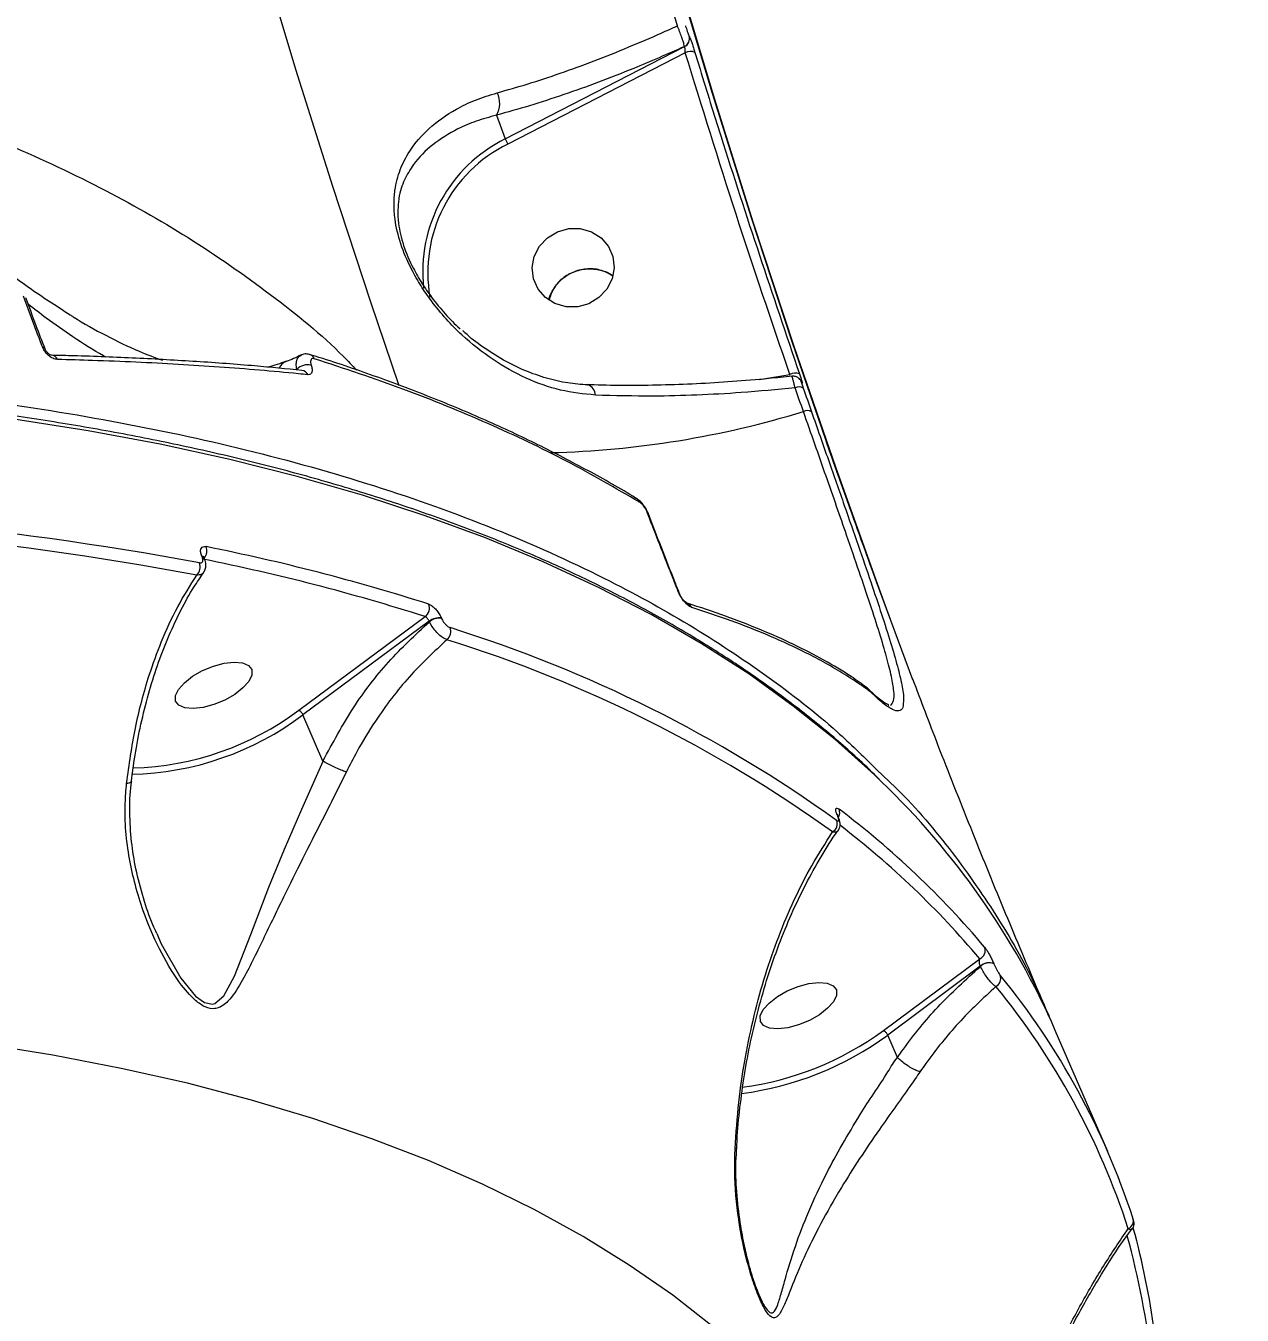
# Model space of a CAD drawing. Header units: millimetres. Extents: x -9609 to 9022, y -7175 to 8108.
# Drawn here: x -4429.7 to -4296.8, y 4947.4 to 5088.3 of the extents above; entities that cross this region are included whole.
import ezdxf

# ---------------------------------------------------------------- set-up
doc = ezdxf.new("R2010")
doc.units = ezdxf.units.MM
for name, color, linetype in [('DIKOM_ОБЪЕКТ', 7, 'Continuous'), ('DIKOM_РАЗМЕР_ЗОНА', 7, 'Continuous'), ('DIKOM_РАЗМЕР_ОБЪЕКТА', 7, 'Continuous')]:
    doc.layers.add(name, color=color, linetype=linetype)
doc.styles.add('style1', font='arial.ttf', dxfattribs={"width": 0.8})
doc.dimstyles.new('1-50', dxfattribs={"dimtxt": 300, "dimasz": 200, "dimexe": 100, "dimexo": 0, "dimgap": 100, "dimtad": 1, "dimtxsty": 'style1', "dimcen": 200, "dimclrd": 7, "dimclre": 7, "dimclrt": 7, "dimadec": 1, "dimazin": 2, "dimtfac": 1, "dimtmove": 0, "dimatfit": 2, "dimfxl": 0, "dimlwd": 25, "dimlwe": 18, "dimarcsym": 0})

# ---------------------------------------------------------------- blocks, each defined once
blk = doc.blocks.new('*D10')
at = {"layer": 'Defpoints', "color": 0, "transparency": 16777216}
for p in [(-405.54, 6589.16), (-8044.66, -3492.79), (424.09, -3492.79)]:
    blk.add_point(p, dxfattribs=at)
at = {"layer": 'DIKOM_РАЗМЕР_ОБЪЕКТА', "color": 7, "lineweight": 18, "transparency": 16777216}
for p, q in [((-405.54, 6589.16), (-8144.66, 6589.16)), ((424.09, -3492.79), (-8144.66, -3492.79))]:
    blk.add_line(p, q, dxfattribs=at)
at = {"layer": 'DIKOM_РАЗМЕР_ОБЪЕКТА', "color": 7, "lineweight": 25, "transparency": 16777216}
blk.add_line((-8044.66, 6389.16), (-8044.66, -3292.79), dxfattribs=at)
at = {"layer": 'DIKOM_РАЗМЕР_ОБЪЕКТА', "color": 7, "transparency": 16777216}
for points in [[(-8077.99, 6389.16), (-8011.32, 6389.16), (-8044.66, 6589.16)], [(-8077.99, -3292.79), (-8011.32, -3292.79), (-8044.66, -3492.79)]]:
    blk.add_solid(points, dxfattribs=at)
at = {"layer": 'DIKOM_РАЗМЕР_ОБЪЕКТА', "color": 7, "transparency": 16777216, "insert": (-8297.83, 1541.5), "char_height": 300, "attachment_point": 5, "rotation": 90, "style": 'style1'}
blk.add_mtext('10100', dxfattribs=at)
blk = doc.blocks.new('*D13')
at = {"layer": 'Defpoints', "color": 0, "transparency": 16777216}
for p in [(-4933.28, 8107.63), (-9158.98, -4977.79), (-1652.91, -4977.79)]:
    blk.add_point(p, dxfattribs=at)
at = {"layer": 'DIKOM_РАЗМЕР_ЗОНА', "color": 7, "lineweight": 18, "transparency": 16777216}
for p, q in [((-4933.28, 8107.63), (-9258.98, 8107.63)), ((-1652.91, -4977.79), (-9258.98, -4977.79))]:
    blk.add_line(p, q, dxfattribs=at)
at = {"layer": 'DIKOM_РАЗМЕР_ЗОНА', "color": 7, "lineweight": 25, "transparency": 16777216}
blk.add_line((-9158.98, 7907.63), (-9158.98, -4777.79), dxfattribs=at)
at = {"layer": 'DIKOM_РАЗМЕР_ЗОНА', "color": 7, "transparency": 16777216}
for points in [[(-9192.32, 7907.63), (-9125.65, 7907.63), (-9158.98, 8107.63)], [(-9192.32, -4777.79), (-9125.65, -4777.79), (-9158.98, -4977.79)]]:
    blk.add_solid(points, dxfattribs=at)
at = {"layer": 'DIKOM_РАЗМЕР_ЗОНА', "color": 7, "transparency": 16777216, "insert": (-9412.26, 1541.5), "char_height": 300, "attachment_point": 5, "rotation": 90, "style": 'style1'}
blk.add_mtext('13100', dxfattribs=at)

msp = doc.modelspace()

# ---------------------------------------------------------------- linework, layer by layer
at = {"layer": 'DIKOM_ОБЪЕКТ', "color": 7, "linetype": 'Continuous', "lineweight": 15}
for p, q in [((-4357.254, 5087.204), (-4357.25, 5087.197)), ((-4377.34, 5075.966), (-4357.754, 5086.046)), ((-4357.676, 5085.383), (-4377.064, 5075.404)), ((-4357.754, 5086.046), (-4357.757, 5086.053)), ((-4378.309, 5078.546), (-4377.34, 5075.966)), ((-4349.579, 5049.688), (-4346.248, 5050.229)), ((-4344.943, 5049.331), (-4344.997, 5049.455)), ((-4344.939, 5049.324), (-4344.993, 5049.448)), ((-4344.939, 5049.324), (-4344.943, 5049.331)), ((-4361.781, 5035.157), (-4361.862, 5035.33)), ((-4410.453, 5030.309), (-4410.481, 5030.375)), ((-4410.218, 5030.157), (-4410.247, 5030.222)), ((-4357.513, 5025.236), (-4357.492, 5025.229)), ((-4399.906, 5013.527), (-4386.086, 5023.77)), ((-4385.646, 5023.251), (-4399.437, 5013.03)), ((-4385.626, 5023.205), (-4385.646, 5023.251)), ((-4384.315, 5023.618), (-4384.296, 5023.572)), ((-4337.486, 5015.58), (-4337.496, 5015.587)), ((-4337.4, 5015.508), (-4337.486, 5015.58)), ((-4397.251, 5007.983), (-4399.437, 5013.03)), ((-4335.502, 5014.093), (-4335.44, 5014.089)), ((-4341.023, 5001.947), (-4341.06, 5002.033)), ((-4340.954, 5001.862), (-4340.991, 5001.947)), ((-4336.031, 4978.528), (-4325.498, 4986.376)), ((-4325.444, 4985.568), (-4335.56, 4978.032)), ((-4325.433, 4985.541), (-4325.444, 4985.568)), ((-4323.967, 4985.848), (-4323.955, 4985.821)), ((-4334.504, 4975.593), (-4335.56, 4978.032)), ((-4311.511, 4965.303), (-4317.251, 4978.557)), ((-4334.5, 4975.588), (-4334.504, 4975.593))]:
    msp.add_line(p, q, dxfattribs=at)
at = {"layer": 'DIKOM_ОБЪЕКТ', "color": 7, "linetype": 'Continuous', "lineweight": 15, "flags": 128}
for points in [[(-4332.797, 5016.861), (-4336.778, 5027.547), (-4341.475, 5040.649), (-4346.032, 5053.916), (-4350.444, 5067.342), (-4354.71, 5080.915), (-4358.827, 5094.629), (-4362.792, 5108.473), (-4366.602, 5122.439), (-4370.255, 5136.517), (-4373.748, 5150.699), (-4377.08, 5164.975), (-4380.247, 5179.335), (-4383.249, 5193.771), (-4386.082, 5208.272), (-4388.746, 5222.83), (-4391.237, 5237.434), (-4392.106, 5242.787)], [(-4392.03, 5242.8), (-4391.154, 5237.399), (-4388.654, 5222.75), (-4385.983, 5208.149), (-4383.141, 5193.604), (-4380.13, 5179.124), (-4376.953, 5164.721), (-4373.612, 5150.402), (-4370.108, 5136.177), (-4366.444, 5122.056), (-4362.622, 5108.048), (-4358.646, 5094.162), (-4354.516, 5080.408), (-4350.238, 5066.793), (-4345.812, 5053.327), (-4341.242, 5040.02), (-4336.53, 5026.878), (-4335.279, 5023.48)], [(-4388.917, 5048.974), (-4392.04, 5058.135), (-4396.188, 5070.773), (-4400.199, 5083.55), (-4404.071, 5096.457), (-4407.801, 5109.487), (-4411.387, 5122.629), (-4414.825, 5135.877), (-4418.115, 5149.222), (-4421.254, 5162.654), (-4424.239, 5176.166), (-4427.07, 5189.748)], [(-4358.529, 5088.321), (-4360.778, 5095.825), (-4362.98, 5103.37), (-4365.135, 5110.954), (-4367.244, 5118.575), (-4369.303, 5126.233), (-4371.316, 5133.924), (-4373.279, 5141.649), (-4375.193, 5149.404)], [(-4365.585, 5063.1), (-4365.444, 5061.882), (-4365.667, 5060.665), (-4366.233, 5059.546), (-4367.098, 5058.618), (-4368.191, 5057.955), (-4369.425, 5057.611), (-4370.698, 5057.613), (-4371.907, 5057.962), (-4372.956, 5058.629), (-4373.759, 5059.56), (-4374.25, 5060.68), (-4374.39, 5061.898), (-4374.169, 5063.116), (-4373.602, 5064.234), (-4372.737, 5065.162), (-4371.644, 5065.825), (-4370.411, 5066.169), (-4369.138, 5066.167), (-4367.928, 5065.818), (-4366.879, 5065.151), (-4366.076, 5064.22), (-4365.585, 5063.1)], [(-4368.337, 5049.086), (-4368.335, 5049.086), (-4368.311, 5049.083)], [(-4344.766, 5046.171), (-4344.88, 5046.495), (-4344.993, 5046.818), (-4345.106, 5047.142), (-4345.219, 5047.466), (-4345.332, 5047.791), (-4345.445, 5048.115), (-4345.558, 5048.439), (-4345.67, 5048.764)], [(-4344.787, 5048.744), (-4344.675, 5048.419), (-4344.562, 5048.095), (-4344.449, 5047.77), (-4344.336, 5047.446), (-4344.223, 5047.122), (-4344.109, 5046.797), (-4343.996, 5046.473), (-4343.883, 5046.149)], [(-4336.266, 5005.758), (-4337.013, 5006.477), (-4341.288, 5010.32), (-4345.868, 5013.995), (-4350.747, 5017.499), (-4355.924, 5020.83), (-4361.392, 5023.985), (-4367.148, 5026.961), (-4373.186, 5029.756), (-4379.502, 5032.367), (-4386.09, 5034.792), (-4392.944, 5037.03), (-4400.059, 5039.077), (-4407.43, 5040.933), (-4415.049, 5042.595), (-4422.91, 5044.064), (-4431.007, 5045.336)], [(-4405.997, 5015.967), (-4406.895, 5015.267), (-4407.98, 5014.648), (-4409.162, 5014.158), (-4410.348, 5013.838), (-4411.439, 5013.714), (-4412.349, 5013.796), (-4413.003, 5014.077), (-4413.347, 5014.535), (-4413.356, 5015.131), (-4413.027, 5015.819), (-4412.388, 5016.542), (-4411.489, 5017.242), (-4410.404, 5017.861), (-4409.221, 5018.351), (-4408.036, 5018.67), (-4406.945, 5018.794), (-4406.035, 5018.713), (-4405.381, 5018.432), (-4405.036, 5017.974), (-4405.028, 5017.378), (-4405.357, 5016.69), (-4405.997, 5015.967)], [(-4415.389, 4989.153), (-4414.931, 4988.019), (-4412.791, 4984.242), (-4411.176, 4982.279), (-4410.205, 4981.585), (-4409.314, 4981.431), (-4409.303, 4981.432), (-4409.058, 4981.499), (-4408.075, 4982.342), (-4406.925, 4984.484), (-4405.115, 4989.041), (-4403.154, 4994.195), (-4401.445, 4998.371), (-4399.573, 5002.725), (-4398.413, 5005.347), (-4397.248, 5007.977), (-4397.248, 5007.979), (-4397.248, 5007.979)], [(-4342.12, 4980.969), (-4343.019, 4980.27), (-4344.103, 4979.65), (-4345.286, 4979.16), (-4346.471, 4978.841), (-4347.563, 4978.717), (-4348.472, 4978.799), (-4349.126, 4979.08), (-4349.471, 4979.537), (-4349.479, 4980.134), (-4349.151, 4980.821), (-4348.511, 4981.544), (-4347.613, 4982.244), (-4346.528, 4982.864), (-4345.345, 4983.353), (-4344.16, 4983.673), (-4343.068, 4983.797), (-4342.159, 4983.715), (-4341.505, 4983.434), (-4341.16, 4982.977), (-4341.151, 4982.38), (-4341.48, 4981.692), (-4342.12, 4980.969)], [(-4331.766, 4916.454), (-4332.148, 4917.319), (-4334.395, 4921.896), (-4336.966, 4926.326), (-4339.859, 4930.605), (-4343.07, 4934.731), (-4346.596, 4938.698), (-4350.435, 4942.503), (-4354.583, 4946.142), (-4359.035, 4949.613), (-4363.789, 4952.912), (-4368.839, 4956.035), (-4374.18, 4958.981), (-4379.808, 4961.745), (-4385.717, 4964.327), (-4391.902, 4966.722), (-4398.358, 4968.93), (-4405.077, 4970.947), (-4412.055, 4972.773), (-4419.284, 4974.405), (-4426.758, 4975.841), (-4434.469, 4977.082)]]:
    msp.add_lwpolyline(points, dxfattribs=at)
at = {"layer": 'DIKOM_ОБЪЕКТ', "color": 7, "linetype": 'Continuous', "lineweight": 15}
for centre, radius, start, end in [((-4358.206, 5086.935), 0.989, 296.96064, 15.7507), ((-4358.201, 5086.928), 0.989, 296.90691, 15.76457), ((-4357.12, 5084.315), 1.205, 65.51616, 117.48646), ((-4380.435, 5079.847), 2.492, 328.52601, 27.46211), ((-4370.134, 5061.429), 16.225, 116.36619, 186.25757), ((-4370.138, 5061.354), 15.665, 116.24118, 189.83898), ((-4370.662, 5078.896), 7.293, 203.69245, 208.6073), ((-4427.911, 5052.84), 0.343, 27.7302, 83.4461), ((-4426.959, 5051.559), 0.766, 23.29159, 86.45394), ((-4398.901, 5051.701), 0.731, 19.61499, 71.59119), ((-4400.788, 5050.363), 1.373, 110.37402, 156.32812), ((-4398.916, 5049.627), 1.653, 76.76126, 136.23504), ((-4399.635, 5049.862), 0.817, 23.75596, 83.98353), ((-4345.666, 5049.215), 1.169, 66.7537, 119.88413), ((-4368.749, 5047.898), 1.264, 3.04184, 69.71853), ((-4345.247, 5047.939), 0.927, 60.26599, 117.1821), ((-4374.95, 5144.781), 103.126, 271.43575, 287.01872), ((-4344.344, 5045.355), 0.918, 59.84366, 117.37403), ((-4474.682, 4688.211), 347.351, 79.39526, 90.32285), ((-4363.4, 5035.996), 0.777, 21.27278, 58.37728), ((-4474.814, 4687.645), 346.571, 79.39507, 90.32309), ((-4362.005, 5035.063), 0.246, 24.64886, 58.10472), ((-4411.165, 5030.954), 1.238, 319.91435, 21.69285), ((-4455.168, 4806.444), 229.454, 72.37718, 78.65109), ((-4410.506, 5030.081), 0.295, 27.85571, 85.20602), ((-4410.478, 5030.015), 0.296, 28.87623, 85.24812), ((-4455.386, 4805.617), 228.896, 72.37676, 78.65094), ((-4411.901, 5029.171), 1.232, 314.80058, 21.88099), ((-4358.505, 5026.098), 0.262, 21.6975, 57.22413), ((-4386.787, 5024.703), 1.168, 306.90671, 21.42547), ((-4357.764, 5024.38), 0.892, 25.63814, 72.19424), ((-4384.555, 5021.893), 1.741, 82.08657, 128.78046), ((-4384.535, 5021.848), 1.741, 82.08615, 128.78087), ((-4384.461, 5022.134), 1.169, 310.17096, 21.28384), ((-4427.671, 4880.844), 148.477, 54.35583, 72.64109), ((-4427.908, 4879.839), 148.149, 54.35566, 72.64089), ((-4338.37, 5015.177), 0.972, 24.47031, 55.50735), ((-4338.356, 5015.206), 0.941, 23.93985, 53.50415), ((-4338.209, 5015.165), 0.878, 22.97698, 45.4227), ((-4418.916, 5038.936), 32.412, 271.34803, 306.9396), ((-4418.901, 5038.943), 31.73, 271.62609, 306.77245), ((-4395.395, 4944.176), 85.373, 23.74783, 46.16376), ((-4341.171, 5001.872), 0.195, 21.56982, 55.52525), ((-4341.133, 5001.787), 0.194, 22.58783, 55.43098), ((-4341.795, 5002.353), 0.994, 328.93626, 21.86858), ((-4400.102, 4924.316), 98.265, 40.1275, 52.93257), ((-4342.143, 5001.132), 1.065, 302.31035, 20.42211), ((-4400.25, 4923.387), 97.752, 40.11832, 52.49131), ((-4325.921, 4987.298), 1.015, 294.63049, 20.0756), ((-4324.491, 4984.575), 1.377, 67.62553, 133.82133), ((-4324.479, 4984.548), 1.376, 67.61754, 133.83609), ((-4324.215, 4984.239), 1.005, 298.18348, 20.29554), ((-4386.868, 4931.682), 81.579, 17.99803, 39.30134), ((-4386.531, 4932.805), 81.75, 17.99753, 39.30332), ((-4356.019, 5006.078), 34.715, 277.45098, 306.10984), ((-4355.879, 5005.746), 33.686, 277.56921, 306.09985), ((-4309.646, 4957.738), 0.924, 293.223, 20.67397), ((-4394.164, 4933.556), 88.582, 0.32834, 15.30918), ((-4395.684, 4932.177), 89.546, 357.26786, 15.49726)]:
    msp.add_arc(centre, radius, start, end, dxfattribs=at)
for points, knots in [([(-4905.711, 4966.848), (-4900.541, 4970.172), (-4890.2, 4976.818), (-4874.108, 4986.507), (-4857.62, 4995.963), (-4840.138, 5005.462), (-4821.723, 5014.911), (-4802.398, 5024.232), (-4782.635, 5033.169), (-4762.481, 5041.669), (-4741.999, 5049.685), (-4721.854, 5056.955), (-4702.114, 5063.487), (-4682.836, 5069.303), (-4663.487, 5074.566), (-4644.132, 5079.229), (-4624.839, 5083.256), (-4605.625, 5086.63), (-4586.574, 5089.301), (-4567.673, 5091.246), (-4549.223, 5092.411), (-4531.66, 5092.779), (-4515.086, 5092.399), (-4499.507, 5091.335), (-4484.474, 5089.572), (-4470.062, 5087.091), (-4456.339, 5083.889), (-4443.676, 5080.065), (-4432.074, 5075.668), (-4421.518, 5070.749), (-4411.735, 5065.223), (-4402.9, 5059.027), (-4396.836, 5054.151), (-4394.065, 5051.201), (-4393.596, 5050.702)], [0, 0, 0, 0, 0.02906026, 0.05812006, 0.08746847, 0.11681725, 0.14926331, 0.18173242, 0.2141767, 0.24757817, 0.28100612, 0.31440666, 0.34582998, 0.37727814, 0.40870186, 0.44103191, 0.47338995, 0.50572018, 0.53922016, 0.57271899, 0.60670016, 0.6406814, 0.67259698, 0.70453852, 0.73645375, 0.76930044, 0.80217253, 0.83501922, 0.86635782, 0.8977189, 0.92905759, 0.96124159, 0.99344954, 1, 1, 1, 1]), ([(-4378.224, 5080.996), (-4377.108, 5081.312), (-4374.877, 5081.945), (-4371.325, 5083.121), (-4367.641, 5084.463), (-4363.942, 5085.939), (-4360.892, 5087.246), (-4359.119, 5088.053), (-4358.529, 5088.321)], [0, 0, 0, 0, 0.18279095, 0.36558513, 0.55373431, 0.74190545, 0.91418887, 1, 1, 1, 1]), ([(-4357.757, 5086.053), (-4357.774, 5086.133), (-4357.808, 5086.3), (-4357.931, 5086.701), (-4358.094, 5087.178), (-4358.287, 5087.712), (-4358.448, 5088.117), (-4358.529, 5088.321)], [0, 0, 0, 0, 0.2044285, 0.4300612, 0.5634284, 0.7803305, 1, 1, 1, 1]), ([(-4357.655, 5088.33), (-4357.654, 5088.328), (-4357.63, 5088.224), (-4357.553, 5088.014), (-4357.467, 5087.746), (-4357.381, 5087.508), (-4357.306, 5087.313), (-4357.271, 5087.239), (-4357.254, 5087.204)], [0, 0, 0, 0, 0.0042886, 0.2198365, 0.4355528, 0.5682756, 0.7938782, 1, 1, 1, 1]), ([(-4357.25, 5087.197), (-4357.233, 5087.163), (-4357.19, 5087.076), (-4357.084, 5086.804), (-4356.935, 5086.389), (-4356.771, 5085.898), (-4356.671, 5085.573), (-4356.621, 5085.411)], [0, 0, 0, 0, 0.1342691, 0.3469758, 0.5632779, 0.7817564, 1, 1, 1, 1]), ([(-4357.757, 5086.053), (-4359.615, 5085.237), (-4362.781, 5083.845), (-4367.172, 5082.132), (-4370.978, 5080.764), (-4374.72, 5079.543), (-4377.113, 5078.878), (-4378.309, 5078.546)], [0, 0, 0, 0, 0.2590714, 0.441626, 0.6242055, 0.8121074, 1, 1, 1, 1]), ([(-4357.676, 5085.383), (-4357.674, 5085.446), (-4357.671, 5085.571), (-4357.681, 5085.757), (-4357.702, 5085.912), (-4357.728, 5086.009), (-4357.747, 5086.036), (-4357.754, 5086.046)], [0, 0, 0, 0, 0.2316232, 0.4560746, 0.6691053, 0.8722375, 1, 1, 1, 1]), ([(-4346.248, 5050.229), (-4348.236, 5056.059), (-4352.211, 5067.723), (-4355.854, 5079.496), (-4357.676, 5085.383)], [0, 0, 0, 0, 0.4999162, 1, 1, 1, 1]), ([(-4356.621, 5085.411), (-4356.435, 5084.802), (-4355.506, 5081.758), (-4351.861, 5069.998), (-4348.125, 5058.937), (-4345.204, 5050.289)], [0, 0, 0, 0, 0.0517124, 0.2585553, 1, 1, 1, 1]), ([(-4367.487, 5047.965), (-4368.767, 5048.1), (-4371.364, 5048.373), (-4375.126, 5049.746), (-4378.746, 5051.756), (-4381.616, 5054.031), (-4383.815, 5056.261), (-4385.303, 5058.064), (-4386.566, 5059.896), (-4387.763, 5061.975), (-4388.847, 5064.515), (-4389.406, 5066.95), (-4389.527, 5068.862), (-4389.391, 5070.707), (-4388.867, 5072.663), (-4387.688, 5074.942), (-4385.739, 5077.196), (-4383.206, 5078.992), (-4380.637, 5080.249), (-4379.032, 5080.746), (-4378.224, 5080.996)], [0, 0, 0, 0, 0.0717865, 0.1456299, 0.2211652, 0.2985158, 0.3406332, 0.3832936, 0.4160985, 0.4496108, 0.4986439, 0.5477894, 0.5804489, 0.61397, 0.6704355, 0.7283154, 0.8119528, 0.8980709, 0.9486857, 1, 1, 1, 1]), ([(-4378.309, 5078.546), (-4379.06, 5078.341), (-4380.57, 5077.929), (-4382.96, 5076.892), (-4385.368, 5075.378), (-4387.242, 5073.496), (-4388.382, 5071.499), (-4388.877, 5070.224), (-4388.953, 5069.418), (-4388.956, 5069.391)], [0, 0, 0, 0, 0.131188, 0.2640814, 0.481122, 0.7038516, 0.8478998, 0.9947555, 1, 1, 1, 1]), ([(-4446.51, 5064.575), (-4447.13, 5065.54), (-4448.07, 5067.002), (-4448.691, 5069.043), (-4448.876, 5070.408), (-4448.787, 5071.545), (-4448.453, 5072.407), (-4447.734, 5072.953), (-4446.54, 5072.834), (-4445.149, 5072.13), (-4443.774, 5071.194), (-4442.198, 5069.978), (-4440.388, 5068.487), (-4437.64, 5066.167), (-4434.027, 5063.189), (-4429.538, 5059.75), (-4426.401, 5057.734), (-4424.872, 5056.751)], [0, 0, 0, 0, 0.12030108, 0.18233947, 0.24432967, 0.28890709, 0.33428462, 0.38079871, 0.42774411, 0.46867003, 0.50656707, 0.54539254, 0.60067991, 0.65602456, 0.76950689, 0.88766557, 1, 1, 1, 1]), ([(-4388.956, 5069.391), (-4389.006, 5069.002), (-4389.113, 5068.188), (-4389.029, 5066.54), (-4388.54, 5064.342), (-4387.547, 5062.041), (-4386.452, 5060.16), (-4385.292, 5058.482), (-4383.897, 5056.844), (-4382.854, 5055.682), (-4382.267, 5055.213), (-4382.251, 5055.201)], [0, 0, 0, 0, 0.09711765, 0.20356286, 0.3556657, 0.50753346, 0.61155902, 0.71859464, 0.85641647, 0.99626507, 1, 1, 1, 1]), ([(-4365.635, 5060.999), (-4366.021, 5061.221), (-4366.836, 5061.689), (-4368.319, 5061.836), (-4369.822, 5061.53), (-4371.142, 5060.75), (-4372.144, 5059.643), (-4372.435, 5058.747), (-4372.574, 5058.32)], [0, 0, 0, 0, 0.1550578, 0.32722, 0.499374, 0.671536, 0.8437107, 1, 1, 1, 1]), ([(-4372.218, 5059.31), (-4371.943, 5059.729), (-4371.392, 5060.565), (-4370.093, 5061.407), (-4368.609, 5061.827), (-4367.109, 5061.709), (-4366.062, 5061.393), (-4365.669, 5061.031), (-4365.634, 5060.999)], [0, 0, 0, 0, 0.1962117, 0.3923652, 0.5885607, 0.7847587, 0.9809681, 1, 1, 1, 1]), ([(-4372.567, 5058.387), (-4372.565, 5058.409), (-4372.536, 5058.735), (-4372.372, 5059.033), (-4372.218, 5059.31)], [0, 0, 0, 0, 0.0686457, 1, 1, 1, 1]), ([(-4427.872, 5053.18), (-4428.084, 5053.736), (-4428.79, 5055.589), (-4429.49, 5057.458), (-4429.98, 5058.766)], [0, 0, 0, 0, 0.29964328, 1, 1, 1, 1]), ([(-4427.606, 5053.007), (-4427.931, 5053.853), (-4428.641, 5055.701), (-4429.336, 5057.588), (-4429.713, 5058.611)], [0, 0, 0, 0, 0.4576819, 1, 1, 1, 1]), ([(-4420.947, 5052.122), (-4421.043, 5052.172), (-4422.24, 5052.797), (-4424.451, 5054.243), (-4427.194, 5056.129), (-4428.797, 5057.383), (-4429.446, 5057.891)], [0, 0, 0, 0, 0.033867, 0.4217491, 0.7658267, 1, 1, 1, 1]), ([(-4424.872, 5056.751), (-4424.764, 5056.679), (-4423.483, 5055.826), (-4420.937, 5054.459), (-4417.632, 5052.823), (-4415.631, 5052.083), (-4414.788, 5051.771)], [0, 0, 0, 0, 0.03224555, 0.3824823, 0.739819, 1, 1, 1, 1]), ([(-4368.337, 5049.083), (-4369.06, 5049.134), (-4370.572, 5049.242), (-4372.868, 5049.785), (-4375.224, 5050.619), (-4377.567, 5051.765), (-4379.744, 5053.171), (-4381.214, 5054.265), (-4381.892, 5054.92), (-4381.963, 5054.989)], [0, 0, 0, 0, 0.1470546, 0.3076886, 0.4747051, 0.6471681, 0.8246555, 0.9816336, 1, 1, 1, 1]), ([(-4426.255, 5051.862), (-4426.423, 5051.887), (-4426.7, 5051.929), (-4427.148, 5052.203), (-4427.493, 5052.529), (-4427.741, 5052.879), (-4427.833, 5053.091), (-4427.872, 5053.18)], [0, 0, 0, 0, 0.30393465, 0.50235585, 0.70167392, 0.87325141, 1, 1, 1, 1]), ([(-4426.91, 5052.323), (-4426.907, 5052.323), (-4426.893, 5052.325), (-4426.97, 5052.333), (-4427.111, 5052.404), (-4427.257, 5052.512), (-4427.385, 5052.638), (-4427.49, 5052.773), (-4427.567, 5052.901), (-4427.594, 5052.968), (-4427.607, 5053)], [0, 0, 0, 0, 0.0451423, 0.2836024, 0.4605573, 0.5956196, 0.708615, 0.8067462, 0.9101444, 1, 1, 1, 1]), ([(-4399.552, 5050.665), (-4401.247, 5050.833), (-4404.971, 5051.202), (-4411.016, 5051.646), (-4417.633, 5052.01), (-4422.888, 5052.229), (-4426.012, 5052.292), (-4426.773, 5052.307)], [0, 0, 0, 0, 0.20187928, 0.44321895, 0.68351446, 0.92291438, 1, 1, 1, 1]), ([(-4399.63, 5052.358), (-4400.182, 5052.084), (-4400.735, 5051.809), (-4401.26, 5051.634), (-4401.26, 5051.634)], [0, 0, 0, 0, 0.9990908, 1, 1, 1, 1]), ([(-4400.11, 5050.771), (-4400.143, 5050.978), (-4400.207, 5051.394), (-4400.077, 5051.901), (-4399.875, 5052.227), (-4399.678, 5052.293), (-4399.621, 5052.312)], [0, 0, 0, 0, 0.2913704, 0.582506, 0.879723, 1, 1, 1, 1]), ([(-4398.669, 5052.379), (-4398.804, 5052.414), (-4399.091, 5052.489), (-4399.448, 5052.449), (-4399.607, 5052.341), (-4399.631, 5052.325)], [0, 0, 0, 0, 0.4285579, 0.9147944, 1, 1, 1, 1]), ([(-4362.993, 5036.656), (-4363.027, 5036.678), (-4364.713, 5037.75), (-4368.279, 5039.729), (-4373.722, 5042.576), (-4379.45, 5045.24), (-4385.41, 5047.748), (-4391.637, 5050.069), (-4396.066, 5051.611), (-4398.484, 5052.331), (-4398.673, 5052.387)], [0, 0, 0, 0, 0.0033685, 0.1670285, 0.3308077, 0.4947016, 0.6585609, 0.8223055, 0.9860596, 1, 1, 1, 1]), ([(-4398.887, 5050.191), (-4399.235, 5050.226), (-4400.975, 5050.404), (-4405.591, 5050.827), (-4412.999, 5051.353), (-4420.46, 5051.701), (-4424.977, 5051.826), (-4426.255, 5051.862)], [0, 0, 0, 0, 0.0413732, 0.2068688, 0.5381523, 0.8694295, 1, 1, 1, 1]), ([(-4401.282, 5051.668), (-4401.927, 5051.416), (-4402.599, 5051.155), (-4403.284, 5051.027), (-4403.311, 5051.022)], [0, 0, 0, 0, 0.9605781, 1, 1, 1, 1]), ([(-4398.538, 5051.236), (-4398.497, 5051.091), (-4398.414, 5050.8), (-4398.444, 5050.464), (-4398.581, 5050.217), (-4398.78, 5050.2), (-4398.887, 5050.191)], [0, 0, 0, 0, 0.23222, 0.4640199, 0.7139986, 1, 1, 1, 1]), ([(-4398.213, 5051.947), (-4398.247, 5051.955), (-4398.36, 5051.983), (-4398.507, 5051.937), (-4398.603, 5051.777), (-4398.623, 5051.54), (-4398.566, 5051.337), (-4398.538, 5051.236)], [0, 0, 0, 0, 0.1044175, 0.3454365, 0.5759564, 0.7877388, 1, 1, 1, 1]), ([(-4362.676, 5036.278), (-4365.294, 5037.795), (-4370.529, 5040.829), (-4379.162, 5044.913), (-4388.315, 5048.678), (-4394.913, 5050.857), (-4398.213, 5051.947)], [0, 0, 0, 0, 0.2491233, 0.4982428, 0.7491236, 1, 1, 1, 1]), ([(-4952.126, 4881.182), (-4948.793, 4883.652), (-4939.814, 4890.306), (-4924.571, 4900.961), (-4906.282, 4913.043), (-4887.178, 4924.931), (-4867.306, 4936.578), (-4846.713, 4947.935), (-4825.852, 4958.753), (-4804.804, 4969.007), (-4783.647, 4978.687), (-4762.037, 4987.948), (-4740.031, 4996.741), (-4717.698, 5005.023), (-4695.528, 5012.611), (-4673.595, 5019.496), (-4651.964, 5025.683), (-4630.282, 5031.274), (-4608.625, 5036.222), (-4587.069, 5040.495), (-4566.089, 5043.998), (-4545.744, 5046.737), (-4526.078, 5048.735), (-4506.768, 5050.025), (-4487.901, 5050.571), (-4469.553, 5050.352), (-4452.128, 5049.375), (-4435.665, 5047.66), (-4420.18, 5045.243), (-4405.419, 5042.086), (-4391.469, 5038.168), (-4378.397, 5033.484), (-4367, 5028.361), (-4357.119, 5022.942), (-4348.645, 5017.322), (-4341.876, 5012.093), (-4338.295, 5008.551), (-4336.943, 5007.215)], [0, 0, 0, 0, 0.0172736, 0.0465353, 0.0758192, 0.1050803, 0.1351912, 0.1653274, 0.1954389, 0.2247005, 0.2539836, 0.2832454, 0.3133569, 0.3434921, 0.3736043, 0.402865, 0.4321486, 0.4614092, 0.4915203, 0.5216559, 0.551767, 0.5810282, 0.6103115, 0.6395728, 0.6696842, 0.6998196, 0.729931, 0.7591923, 0.7884759, 0.8177373, 0.8478485, 0.8779841, 0.9080951, 0.933562, 0.959058, 0.9845543, 1, 1, 1, 1]), ([(-4346.02, 5050.045), (-4346.869, 5049.951), (-4349.053, 5049.709), (-4352.543, 5049.425), (-4356.466, 5049.184), (-4360.315, 5049.043), (-4364.042, 5049.009), (-4366.712, 5049.035), (-4368.084, 5049.101), (-4368.312, 5049.112)], [0, 0, 0, 0, 0.1084223, 0.2792041, 0.4507623, 0.6227069, 0.7945388, 0.965818, 1, 1, 1, 1]), ([(-4344.997, 5049.455), (-4344.997, 5049.455), (-4345.014, 5049.484), (-4345.052, 5049.558), (-4345.157, 5049.7), (-4345.339, 5049.869), (-4345.609, 5049.998), (-4345.863, 5050.054), (-4345.997, 5050.02), (-4346.019, 5050.014)], [0, 0, 0, 0, 0.0023595, 0.1236929, 0.2650313, 0.4353557, 0.6877129, 0.946173, 1, 1, 1, 1]), ([(-4345.67, 5048.764), (-4345.711, 5048.924), (-4345.8, 5049.282), (-4345.898, 5049.651), (-4345.974, 5049.912), (-4346.015, 5050.04), (-4346.016, 5050.014), (-4346.017, 5050.011)], [0, 0, 0, 0, 0.2317299, 0.5171582, 0.6815168, 0.9621389, 1, 1, 1, 1]), ([(-4345.204, 5050.289), (-4345.152, 5050.138), (-4345.049, 5049.835), (-4344.942, 5049.491), (-4344.888, 5049.287), (-4344.893, 5049.242), (-4344.926, 5049.301), (-4344.939, 5049.324)], [0, 0, 0, 0, 0.2182783, 0.4367594, 0.6530279, 0.8657554, 1, 1, 1, 1]), ([(-4336.475, 5005.994), (-4337.188, 5006.695), (-4339.179, 5008.653), (-4342.751, 5011.705), (-4347.164, 5015.159), (-4351.857, 5018.453), (-4356.813, 5021.592), (-4362.029, 5024.573), (-4367.503, 5027.393), (-4373.229, 5030.049), (-4379.203, 5032.541), (-4385.421, 5034.865), (-4391.878, 5037.02), (-4398.569, 5039.005), (-4405.487, 5040.818), (-4412.63, 5042.458), (-4419.99, 5043.923), (-4427.562, 5045.213), (-4435.341, 5046.326), (-4443.32, 5047.263), (-4451.494, 5048.022), (-4459.856, 5048.602), (-4468.401, 5049.004), (-4477.121, 5049.228), (-4486.01, 5049.272), (-4495.062, 5049.137), (-4504.27, 5048.824), (-4513.625, 5048.332), (-4523.123, 5047.663), (-4532.756, 5046.816), (-4542.516, 5045.792), (-4552.396, 5044.592), (-4562.389, 5043.217), (-4572.488, 5041.668), (-4582.683, 5039.946), (-4592.969, 5038.052), (-4603.337, 5035.989), (-4613.781, 5033.757), (-4624.29, 5031.358), (-4634.859, 5028.794), (-4645.478, 5026.067), (-4656.14, 5023.18), (-4666.837, 5020.133), (-4677.561, 5016.93), (-4688.304, 5013.573), (-4699.058, 5010.064), (-4709.815, 5006.406), (-4720.566, 5002.602), (-4731.304, 4998.655), (-4742.02, 4994.567), (-4752.707, 4990.343), (-4763.356, 4985.983), (-4773.96, 4981.493), (-4784.51, 4976.876), (-4794.999, 4972.135), (-4805.419, 4967.274), (-4815.76, 4962.294), (-4824.893, 4957.766), (-4830.554, 4954.873), (-4832.825, 4953.712)], [0, 0, 0, 0, 0.0098923, 0.0276309, 0.0453793, 0.0631366, 0.0809026, 0.0986756, 0.1164554, 0.1342401, 0.1520293, 0.169822, 0.1876169, 0.2054139, 0.2232116, 0.2410103, 0.2588094, 0.2766079, 0.2944061, 0.3122039, 0.3300012, 0.3477971, 0.3655934, 0.3833875, 0.4011816, 0.4189743, 0.4367671, 0.454558, 0.4723484, 0.4901379, 0.507927, 0.5257156, 0.5435032, 0.561291, 0.5790765, 0.5968634, 0.6146482, 0.6324335, 0.6502186, 0.6680022, 0.6857864, 0.7035701, 0.7213526, 0.7391361, 0.7569181, 0.7747008, 0.7924835, 0.8102655, 0.8280475, 0.8458286, 0.8636111, 0.8813925, 0.8991736, 0.9169562, 0.9347379, 0.9525193, 0.9703006, 0.988082, 1, 1, 1, 1]), ([(-4345.67, 5048.764), (-4347.639, 5048.574), (-4351.262, 5048.226), (-4356.436, 5047.949), (-4361.836, 5047.804), (-4365.407, 5047.906), (-4367.487, 5047.965)], [0, 0, 0, 0, 0.2580874, 0.4749995, 0.6940793, 1, 1, 1, 1]), ([(-4344.943, 5049.331), (-4344.946, 5049.336), (-4344.962, 5049.368), (-4344.982, 5049.386), (-4344.969, 5049.318), (-4344.933, 5049.182), (-4344.875, 5049), (-4344.815, 5048.823), (-4344.787, 5048.744)], [0, 0, 0, 0, 0.0339715, 0.2522338, 0.4704793, 0.597898, 0.8192564, 1, 1, 1, 1]), ([(-4337.223, 5028.785), (-4338.305, 5031.786), (-4340.556, 5038.028), (-4342.801, 5044.452), (-4343.959, 5047.894), (-4343.989, 5047.981)], [0, 0, 0, 0, 0.4743457, 0.9867309, 1, 1, 1, 1]), ([(-4335.261, 5014.078), (-4335.127, 5014.208), (-4334.859, 5014.468), (-4334.845, 5015.547), (-4335.106, 5017.145), (-4335.644, 5019.279), (-4336.427, 5021.916), (-4337.441, 5025.051), (-4338.648, 5028.629), (-4340.236, 5033.227), (-4342.254, 5039.005), (-4343.929, 5043.782), (-4344.766, 5046.171)], [0, 0, 0, 0, 0.0918343, 0.1833757, 0.2748953, 0.3667074, 0.458228, 0.5497349, 0.6415343, 0.7330418, 0.8665207, 1, 1, 1, 1]), ([(-4343.883, 5046.149), (-4343.261, 5044.375), (-4342.017, 5040.825), (-4340.31, 5035.949), (-4338.758, 5031.494), (-4337.387, 5027.508), (-4336.192, 5023.942), (-4335.212, 5020.862), (-4334.456, 5018.264), (-4333.991, 5016.249), (-4333.787, 5015.09), (-4333.825, 5014.756), (-4333.828, 5014.734)], [0, 0, 0, 0, 0.11492428, 0.22984812, 0.3385904, 0.44768165, 0.55642418, 0.66525546, 0.77443555, 0.88326682, 0.99204516, 1, 1, 1, 1]), ([(-4361.862, 5035.33), (-4361.894, 5035.403), (-4361.988, 5035.618), (-4362.221, 5035.954), (-4362.541, 5036.318), (-4362.796, 5036.543), (-4362.966, 5036.638), (-4362.993, 5036.653)], [0, 0, 0, 0, 0.1222519, 0.3624751, 0.6046659, 0.9367283, 1, 1, 1, 1]), ([(-4361.875, 5035.272), (-4361.898, 5035.328), (-4361.947, 5035.445), (-4362.061, 5035.643), (-4362.204, 5035.846), (-4362.427, 5036.101), (-4362.575, 5036.207), (-4362.676, 5036.278)], [0, 0, 0, 0, 0.121201, 0.2523226, 0.4115756, 0.599492, 1, 1, 1, 1]), ([(-4358.363, 5026.319), (-4358.579, 5026.861), (-4359.658, 5029.573), (-4360.828, 5032.56), (-4361.777, 5035.018), (-4361.875, 5035.272)], [0, 0, 0, 0, 0.1831682, 0.9158806, 1, 1, 1, 1]), ([(-4358.261, 5026.203), (-4358.434, 5026.636), (-4359.617, 5029.585), (-4360.78, 5032.597), (-4361.773, 5035.168)], [0, 0, 0, 0, 0.1467158, 1, 1, 1, 1]), ([(-4410.481, 5030.375), (-4410.509, 5030.446), (-4410.592, 5030.657), (-4410.637, 5030.98), (-4410.556, 5031.271), (-4410.346, 5031.439), (-4410.125, 5031.421), (-4410.015, 5031.412)], [0, 0, 0, 0, 0.1083051, 0.3204547, 0.5430948, 0.7716011, 1, 1, 1, 1]), ([(-4410.758, 5029.63), (-4410.685, 5029.624), (-4410.54, 5029.613), (-4410.402, 5029.723), (-4410.35, 5029.912), (-4410.38, 5030.124), (-4410.434, 5030.262), (-4410.453, 5030.309)], [0, 0, 0, 0, 0.2287588, 0.4577542, 0.6784647, 0.8883179, 1, 1, 1, 1]), ([(-4410.301, 5028.621), (-4410.265, 5028.66), (-4410.13, 5028.81), (-4410.046, 5029.168), (-4410.046, 5029.641), (-4410.125, 5029.978), (-4410.218, 5030.153), (-4410.22, 5030.158)], [0, 0, 0, 0, 0.0969492, 0.3685197, 0.651192, 0.9891879, 1, 1, 1, 1]), ([(-4410.243, 5030.219), (-4410.254, 5030.243), (-4410.284, 5030.31), (-4410.297, 5030.376), (-4410.298, 5030.384), (-4410.298, 5030.387)], [0, 0, 0, 0, 0.2302802, 0.6549136, 1, 1, 1, 1]), ([(-4418.177, 5005.785), (-4418.032, 5006.879), (-4417.734, 5009.138), (-4417.066, 5012.445), (-4416.23, 5015.707), (-4415.227, 5018.819), (-4414.077, 5021.762), (-4412.782, 5024.497), (-4411.514, 5026.795), (-4410.633, 5028.065), (-4410.271, 5028.588)], [0, 0, 0, 0, 0.1220152, 0.2519273, 0.3827106, 0.5141382, 0.6451651, 0.7765879, 0.9081127, 1, 1, 1, 1]), ([(-4410.295, 5028.607), (-4410.379, 5028.514), (-4410.553, 5028.321), (-4410.869, 5028.305), (-4411.033, 5028.297)], [0, 0, 0, 0, 0.4805684, 1, 1, 1, 1]), ([(-4418.705, 5005.54), (-4418.423, 5007.58), (-4417.852, 5011.708), (-4416.471, 5016.83), (-4414.877, 5021.218), (-4413.166, 5024.938), (-4411.747, 5027.172), (-4411.033, 5028.297)], [0, 0, 0, 0, 0.2308652, 0.4671742, 0.6265655, 0.81199, 1, 1, 1, 1]), ([(-4356.961, 5024.766), (-4357.119, 5024.838), (-4357.344, 5024.941), (-4357.728, 5025.31), (-4357.982, 5025.621), (-4358.188, 5025.947), (-4358.301, 5026.17), (-4358.35, 5026.288), (-4358.363, 5026.319)], [0, 0, 0, 0, 0.40301723, 0.57331597, 0.74515314, 0.85331412, 0.96171898, 1, 1, 1, 1]), ([(-4357.495, 5025.229), (-4357.492, 5025.229), (-4357.463, 5025.222), (-4357.571, 5025.266), (-4357.745, 5025.421), (-4357.919, 5025.617), (-4358.049, 5025.795), (-4358.15, 5025.962), (-4358.222, 5026.102), (-4358.25, 5026.169), (-4358.26, 5026.195)], [0, 0, 0, 0, 0.032784, 0.3145611, 0.5500106, 0.6906365, 0.7898138, 0.8681489, 0.949319, 1, 1, 1, 1]), ([(-4385.7, 5025.13), (-4385.599, 5025.085), (-4385.396, 5024.997), (-4385.049, 5024.701), (-4384.721, 5024.325), (-4384.469, 5023.943), (-4384.359, 5023.71), (-4384.315, 5023.618)], [0, 0, 0, 0, 0.2150695, 0.4299893, 0.6446806, 0.8592148, 1, 1, 1, 1]), ([(-4337.791, 5015.968), (-4338.37, 5016.388), (-4339.829, 5017.447), (-4342.505, 5019.029), (-4345.779, 5020.73), (-4349.363, 5022.332), (-4353.262, 5023.833), (-4356.019, 5024.781), (-4357.488, 5025.228), (-4357.492, 5025.229)], [0, 0, 0, 0, 0.1154843, 0.2909351, 0.4670033, 0.643735, 0.821211, 0.9995549, 1, 1, 1, 1]), ([(-4337.496, 5015.587), (-4337.644, 5015.694), (-4338.386, 5016.229), (-4340.417, 5017.586), (-4343.877, 5019.568), (-4348.225, 5021.596), (-4352.59, 5023.329), (-4355.504, 5024.287), (-4356.961, 5024.766)], [0, 0, 0, 0, 0.0299889, 0.1499476, 0.3900556, 0.6301651, 0.8150816, 1, 1, 1, 1]), ([(-4397.251, 5007.983), (-4396.186, 5009.964), (-4394.1, 5013.84), (-4390.154, 5018.992), (-4387.148, 5021.789), (-4385.626, 5023.205)], [0, 0, 0, 0, 0.3403088, 0.6660517, 1, 1, 1, 1]), ([(-4385.646, 5023.251), (-4385.66, 5023.281), (-4385.697, 5023.359), (-4385.778, 5023.488), (-4385.882, 5023.617), (-4385.991, 5023.72), (-4386.055, 5023.753), (-4386.086, 5023.77)], [0, 0, 0, 0, 0.1408048, 0.3553221, 0.5699872, 0.7848619, 1, 1, 1, 1]), ([(-4383.707, 5021.241), (-4383.844, 5021.298), (-4384.119, 5021.412), (-4384.596, 5021.793), (-4385.05, 5022.281), (-4385.406, 5022.778), (-4385.563, 5023.083), (-4385.626, 5023.205)], [0, 0, 0, 0, 0.21425602, 0.42836388, 0.6427114, 0.85761171, 1, 1, 1, 1]), ([(-4384.296, 5023.572), (-4384.266, 5023.51), (-4384.192, 5023.353), (-4384.023, 5023.097), (-4383.804, 5022.846), (-4383.573, 5022.648), (-4383.439, 5022.588), (-4383.372, 5022.558)], [0, 0, 0, 0, 0.1422909, 0.357055, 0.5716723, 0.7857886, 1, 1, 1, 1]), ([(-4383.707, 5021.241), (-4385.109, 5019.935), (-4387.95, 5017.292), (-4391.161, 5013.022), (-4393.354, 5009.443), (-4394.323, 5007.525), (-4394.694, 5006.791)], [0, 0, 0, 0, 0.32471403, 0.65748844, 0.8690007, 1, 1, 1, 1]), ([(-4335.472, 5014.138), (-4335.486, 5014.14), (-4335.515, 5014.144), (-4335.89, 5014.329), (-4336.446, 5014.74), (-4337.038, 5015.243), (-4337.494, 5015.7), (-4337.641, 5015.847)], [0, 0, 0, 0, 0.1825991, 0.3950318, 0.6281937, 0.8800353, 1, 1, 1, 1]), ([(-4317.932, 4980.138), (-4318.384, 4981.185), (-4320.048, 4985.039), (-4322.91, 4991.862), (-4326.507, 5000.691), (-4329.812, 5009.039), (-4331.897, 5014.521), (-4332.806, 5016.913)], [0, 0, 0, 0, 0.0894033, 0.3293842, 0.5703408, 0.812552, 1, 1, 1, 1]), ([(-4333.828, 5014.734), (-4333.839, 5014.405), (-4333.863, 5013.722), (-4334.278, 5013.375), (-4335.003, 5013.542), (-4336.013, 5014.206), (-4336.938, 5015.074), (-4337.4, 5015.508)], [0, 0, 0, 0, 0.1908436, 0.396042, 0.5971535, 0.7988764, 1, 1, 1, 1]), ([(-4399.906, 5013.527), (-4399.896, 5013.523), (-4399.874, 5013.516), (-4399.815, 5013.487), (-4399.725, 5013.425), (-4399.61, 5013.309), (-4399.506, 5013.172), (-4399.46, 5013.077), (-4399.437, 5013.03)], [0, 0, 0, 0, 0.07010849, 0.1413494, 0.35577797, 0.57058455, 0.78537889, 1, 1, 1, 1]), ([(-4397.248, 5007.979), (-4397.248, 5007.979), (-4397.25, 5007.98), (-4397.251, 5007.982), (-4397.251, 5007.983)], [0, 0, 0, 0, 0.6140523, 1, 1, 1, 1]), ([(-4394.694, 5006.791), (-4394.718, 5006.798), (-4394.81, 5006.825), (-4395.066, 5006.91), (-4395.526, 5007.092), (-4396.134, 5007.37), (-4396.746, 5007.682), (-4397.08, 5007.88), (-4397.248, 5007.979)], [0, 0, 0, 0, 0.0381417, 0.1491959, 0.3618442, 0.5745643, 0.7872626, 1, 1, 1, 1]), ([(-4336.943, 5007.215), (-4336.01, 5006.342), (-4332.742, 5003.287), (-4328.096, 4997.634), (-4323.028, 4990.27), (-4319.766, 4984.4), (-4318.317, 4980.912), (-4317.986, 4980.115)], [0, 0, 0, 0, 0.1098285, 0.3844763, 0.6522093, 0.9205488, 1, 1, 1, 1]), ([(-4394.694, 5006.791), (-4395.127, 5005.919), (-4396.001, 5004.159), (-4397.636, 5000.952), (-4399.539, 4997.204), (-4401.78, 4992.687), (-4403.601, 4988.898), (-4405.083, 4985.837), (-4406.264, 4983.602), (-4407.403, 4981.824), (-4408.441, 4981.045), (-4409.295, 4980.882), (-4410.095, 4981.023), (-4411.453, 4981.96), (-4413.255, 4984.096), (-4415.215, 4987.45), (-4417.142, 4991.989), (-4418.558, 4997.317), (-4418.994, 5002.055), (-4418.765, 5004.813), (-4418.705, 5005.54)], [0, 0, 0, 0, 0.0440633, 0.0889572, 0.1624861, 0.2382057, 0.335247, 0.3852658, 0.4352599, 0.4935533, 0.5321365, 0.5402108, 0.5665606, 0.5927405, 0.6382737, 0.7076, 0.7787233, 0.8710036, 0.9660348, 1, 1, 1, 1]), ([(-4418.705, 5005.54), (-4418.654, 5005.548), (-4418.506, 5005.572), (-4418.297, 5005.643), (-4418.159, 5005.72), (-4418.189, 5005.781), (-4418.192, 5005.786)], [0, 0, 0, 0, 0.16634217, 0.4829294, 0.95648733, 1, 1, 1, 1]), ([(-4415.408, 4989.147), (-4415.553, 4989.458), (-4416.131, 4990.7), (-4416.916, 4993.061), (-4417.709, 4996.099), (-4418.218, 4999.223), (-4418.382, 5002.303), (-4418.349, 5004.518), (-4418.166, 5005.65), (-4418.147, 5005.769)], [0, 0, 0, 0, 0.0610738, 0.2441552, 0.4363408, 0.6128016, 0.8002335, 0.9789886, 1, 1, 1, 1]), ([(-4341.06, 5002.033), (-4341.084, 5002.089), (-4341.165, 5002.286), (-4341.242, 5002.563), (-4341.238, 5002.788), (-4341.129, 5002.881), (-4340.963, 5002.779), (-4340.873, 5002.724)], [0, 0, 0, 0, 0.0795886, 0.2756806, 0.4707297, 0.7105228, 1, 1, 1, 1]), ([(-4341.146, 5001.504), (-4341.084, 5001.467), (-4340.975, 5001.403), (-4340.907, 5001.466), (-4340.906, 5001.609), (-4340.956, 5001.785), (-4341.008, 5001.91), (-4341.023, 5001.947)], [0, 0, 0, 0, 0.3026092, 0.5346944, 0.7254865, 0.9171339, 1, 1, 1, 1]), ([(-4340.987, 5001.944), (-4341.005, 5001.984), (-4341.048, 5002.084), (-4341.078, 5002.178), (-4341.088, 5002.233), (-4341.088, 5002.221), (-4341.088, 5002.22)], [0, 0, 0, 0, 0.254894, 0.6346813, 0.9447171, 1, 1, 1, 1]), ([(-4340.964, 5000.417), (-4340.921, 5000.477), (-4340.816, 5000.624), (-4340.755, 5000.904), (-4340.755, 5001.225), (-4340.82, 5001.538), (-4340.926, 5001.777), (-4340.977, 5001.892)], [0, 0, 0, 0, 0.1329613, 0.3269074, 0.5192403, 0.7682241, 1, 1, 1, 1]), ([(-4352.227, 4965.623), (-4352.116, 4967.317), (-4351.891, 4970.726), (-4351.155, 4975.593), (-4350.174, 4980.25), (-4348.951, 4984.647), (-4347.489, 4988.87), (-4345.794, 4992.858), (-4343.84, 4996.722), (-4342.35, 4999.03), (-4341.574, 5000.233)], [0, 0, 0, 0, 0.1236855, 0.248896, 0.3689549, 0.4907457, 0.612548, 0.7380594, 0.8635745, 1, 1, 1, 1]), ([(-4352.042, 4965.734), (-4352.033, 4966.002), (-4351.98, 4967.48), (-4351.709, 4970.153), (-4351.227, 4973.755), (-4350.549, 4977.356), (-4349.696, 4980.94), (-4348.662, 4984.482), (-4347.455, 4987.95), (-4346.075, 4991.314), (-4344.54, 4994.538), (-4342.85, 4997.539), (-4341.643, 4999.495), (-4340.982, 5000.372), (-4340.958, 5000.405)], [0, 0, 0, 0, 0.0193119, 0.1065463, 0.1961126, 0.2882716, 0.3831409, 0.4806734, 0.5806141, 0.6826379, 0.7867399, 0.8913503, 0.9960003, 1, 1, 1, 1]), ([(-4340.976, 5000.419), (-4341.017, 5000.36), (-4341.124, 5000.208), (-4341.37, 5000.195), (-4341.546, 5000.227), (-4341.574, 5000.233)], [0, 0, 0, 0, 0.3490681, 0.8957344, 1, 1, 1, 1]), ([(-4324.968, 4987.646), (-4324.919, 4987.583), (-4324.814, 4987.448), (-4324.606, 4987.113), (-4324.378, 4986.704), (-4324.153, 4986.262), (-4324.029, 4985.986), (-4323.967, 4985.848)], [0, 0, 0, 0, 0.18904049, 0.40449266, 0.60686883, 0.80333445, 1, 1, 1, 1]), ([(-4325.444, 4985.568), (-4325.459, 4985.606), (-4325.477, 4985.654), (-4325.506, 4985.764), (-4325.531, 4985.902), (-4325.541, 4986.084), (-4325.53, 4986.25), (-4325.508, 4986.335), (-4325.498, 4986.376)], [0, 0, 0, 0, 0.1271723, 0.1626002, 0.3404101, 0.5453989, 0.7831555, 1, 1, 1, 1]), ([(-4334.504, 4975.593), (-4334.286, 4975.899), (-4332.909, 4977.837), (-4330.025, 4981.392), (-4327.018, 4984.109), (-4325.433, 4985.541)], [0, 0, 0, 0, 0.0814877, 0.5156509, 1, 1, 1, 1]), ([(-4323.741, 4983.354), (-4323.834, 4983.417), (-4324.036, 4983.555), (-4324.411, 4983.947), (-4324.799, 4984.447), (-4325.16, 4985.002), (-4325.341, 4985.36), (-4325.433, 4985.541)], [0, 0, 0, 0, 0.1848318, 0.3988354, 0.6012951, 0.7990275, 1, 1, 1, 1]), ([(-4323.955, 4985.821), (-4323.913, 4985.727), (-4323.829, 4985.54), (-4323.676, 4985.239), (-4323.519, 4984.958), (-4323.377, 4984.725), (-4323.306, 4984.631), (-4323.273, 4984.588)], [0, 0, 0, 0, 0.19517061, 0.39004534, 0.5933625, 0.81111397, 1, 1, 1, 1]), ([(-4323.741, 4983.354), (-4325.132, 4982.058), (-4327.859, 4979.516), (-4330.497, 4976.21), (-4331.798, 4974.346), (-4332.006, 4974.049)], [0, 0, 0, 0, 0.46654618, 0.91501838, 1, 1, 1, 1]), ([(-4336.031, 4978.528), (-4336.023, 4978.526), (-4336.001, 4978.519), (-4335.942, 4978.491), (-4335.849, 4978.427), (-4335.734, 4978.312), (-4335.63, 4978.174), (-4335.584, 4978.079), (-4335.56, 4978.032)], [0, 0, 0, 0, 0.0537187, 0.1414928, 0.3560454, 0.5709483, 0.785232, 1, 1, 1, 1]), ([(-4349.548, 4949.534), (-4349.355, 4949.107), (-4349.002, 4948.327), (-4348.627, 4947.868), (-4348.307, 4947.643), (-4347.959, 4947.699), (-4347.589, 4948.465), (-4347.206, 4949.727), (-4346.64, 4951.852), (-4345.746, 4954.815), (-4344.254, 4958.733), (-4342.493, 4962.49), (-4340.551, 4966.07), (-4338.782, 4969.003), (-4337.091, 4971.691), (-4335.659, 4973.743), (-4334.901, 4975.112), (-4334.5, 4975.587), (-4334.5, 4975.588)], [0, 0, 0, 0, 0.0374345, 0.0683741, 0.0744785, 0.1115185, 0.1654794, 0.2274133, 0.2894614, 0.4173639, 0.5375109, 0.6603474, 0.7465052, 0.8347525, 0.8956999, 0.9579769, 0.9999666, 1, 1, 1, 1]), ([(-4332.006, 4974.049), (-4332.021, 4974.052), (-4332.141, 4974.074), (-4332.434, 4974.171), (-4332.944, 4974.422), (-4333.509, 4974.773), (-4334.063, 4975.181), (-4334.354, 4975.452), (-4334.5, 4975.588)], [0, 0, 0, 0, 0.0259788, 0.2096124, 0.4072287, 0.6048067, 0.8024063, 1, 1, 1, 1]), ([(-4332.006, 4974.049), (-4332.382, 4973.512), (-4333.293, 4972.212), (-4334.813, 4970.084), (-4336.683, 4967.427), (-4338.682, 4964.486), (-4340.883, 4961.01), (-4342.968, 4957.343), (-4344.776, 4953.634), (-4345.933, 4950.841), (-4346.698, 4948.888), (-4347.228, 4947.733), (-4347.722, 4947.096), (-4348.268, 4947.127), (-4348.899, 4947.865), (-4349.627, 4949.34), (-4350.346, 4951.301), (-4351.229, 4954.367), (-4352.022, 4958.546), (-4352.32, 4962.633), (-4352.246, 4965.013), (-4352.227, 4965.623)], [0, 0, 0, 0, 0.031147, 0.0753861, 0.1207343, 0.1821169, 0.2453864, 0.3302599, 0.4176106, 0.506578, 0.5523801, 0.5980987, 0.6383972, 0.667094, 0.6962059, 0.7286725, 0.7668125, 0.8059861, 0.8877654, 0.9712473, 1, 1, 1, 1]), ([(-4352.066, 4965.734), (-4352.063, 4965.73), (-4352.037, 4965.699), (-4352.113, 4965.662), (-4352.2, 4965.632), (-4352.227, 4965.623)], [0, 0, 0, 0, 0.099169, 0.7230903, 1, 1, 1, 1]), ([(-4349.635, 4949.738), (-4349.69, 4949.865), (-4349.877, 4950.299), (-4350.242, 4951.347), (-4350.715, 4952.914), (-4351.23, 4955.049), (-4351.732, 4957.73), (-4352.073, 4960.871), (-4352.195, 4963.616), (-4352.078, 4965.232), (-4352.042, 4965.726)], [0, 0, 0, 0, 0.0315212, 0.1079837, 0.2170355, 0.3446436, 0.5114393, 0.7139571, 0.9124739, 1, 1, 1, 1]), ([(-4308.84, 4956.868), (-4308.815, 4956.899), (-4308.74, 4956.992), (-4308.676, 4957.173), (-4308.642, 4957.371), (-4308.645, 4957.527), (-4308.66, 4957.641), (-4308.683, 4957.751), (-4308.711, 4957.854), (-4308.742, 4957.951), (-4308.758, 4957.997)], [0, 0, 0, 0, 0.0715944, 0.219917, 0.34625302, 0.4481265, 0.53342361, 0.63303754, 0.82408646, 1, 1, 1, 1]), ([(-4327.806, 4907.311), (-4327.742, 4907.919), (-4327.546, 4909.768), (-4327.031, 4912.89), (-4326.258, 4916.811), (-4325.267, 4921.004), (-4324.056, 4925.351), (-4322.634, 4929.75), (-4321.017, 4934.136), (-4319.196, 4938.521), (-4317.16, 4942.908), (-4314.929, 4947.255), (-4312.534, 4951.416), (-4310.504, 4954.644), (-4309.242, 4956.366), (-4308.857, 4956.892)], [0, 0, 0, 0, 0.0300618, 0.0912979, 0.1585008, 0.233141, 0.3139056, 0.3965072, 0.4823719, 0.5716833, 0.6646216, 0.7620886, 0.860898, 0.9574837, 1, 1, 1, 1]), ([(-4327.77, 4907.226), (-4327.742, 4907.57), (-4327.575, 4909.699), (-4326.947, 4913.442), (-4325.958, 4918.431), (-4324.325, 4924.873), (-4322.099, 4931.801), (-4319.4, 4938.564), (-4316.966, 4943.854), (-4314.569, 4948.461), (-4312.023, 4952.847), (-4310.195, 4955.541), (-4309.282, 4956.888)], [0, 0, 0, 0, 0.0168019, 0.1036755, 0.1898166, 0.275978, 0.4511577, 0.5834987, 0.6869947, 0.7904923, 0.8952483, 1, 1, 1, 1]), ([(-4308.84, 4956.881), (-4308.847, 4956.862), (-4308.886, 4956.754), (-4309.053, 4956.773), (-4309.228, 4956.862), (-4309.282, 4956.888)], [0, 0, 0, 0, 0.1320315, 0.7349319, 1, 1, 1, 1]), ([(-4349.641, 4949.736), (-4349.634, 4949.719), (-4349.606, 4949.638), (-4349.574, 4949.58), (-4349.548, 4949.534)], [0, 0, 0, 0, 0.2156588, 1, 1, 1, 1])]:
    msp.add_open_spline(points, degree=3, knots=knots, dxfattribs=at)

# ---------------------------------------------------------------- dimensions: what is measured, and where the dimension line sits
at = {"layer": 'DIKOM_РАЗМЕР_ЗОНА'}
dim = msp.add_linear_dim(base=(-9158.984, -4977.788), p1=(-4933.276, 8107.631), p2=(-1652.914, -4977.788), angle=90, text='13100', dimstyle='1-50', dxfattribs=at)
dim.commit()
dim.dimension.update_dxf_attribs({"geometry": '*D13', "text_midpoint": (-9158.984, 1541.499), "dimtype": 160})
at = {"layer": 'DIKOM_РАЗМЕР_ОБЪЕКТА'}
dim = msp.add_linear_dim(base=(-8044.657, -3492.788), p1=(-405.539, 6589.161), p2=(424.086, -3492.788), angle=90, text='10100', dimstyle='1-50', dxfattribs=at)
dim.commit()
dim.dimension.update_dxf_attribs({"geometry": '*D10', "text_midpoint": (-8044.657, 1541.499), "dimtype": 160})

doc.saveas('drawing.dxf')
